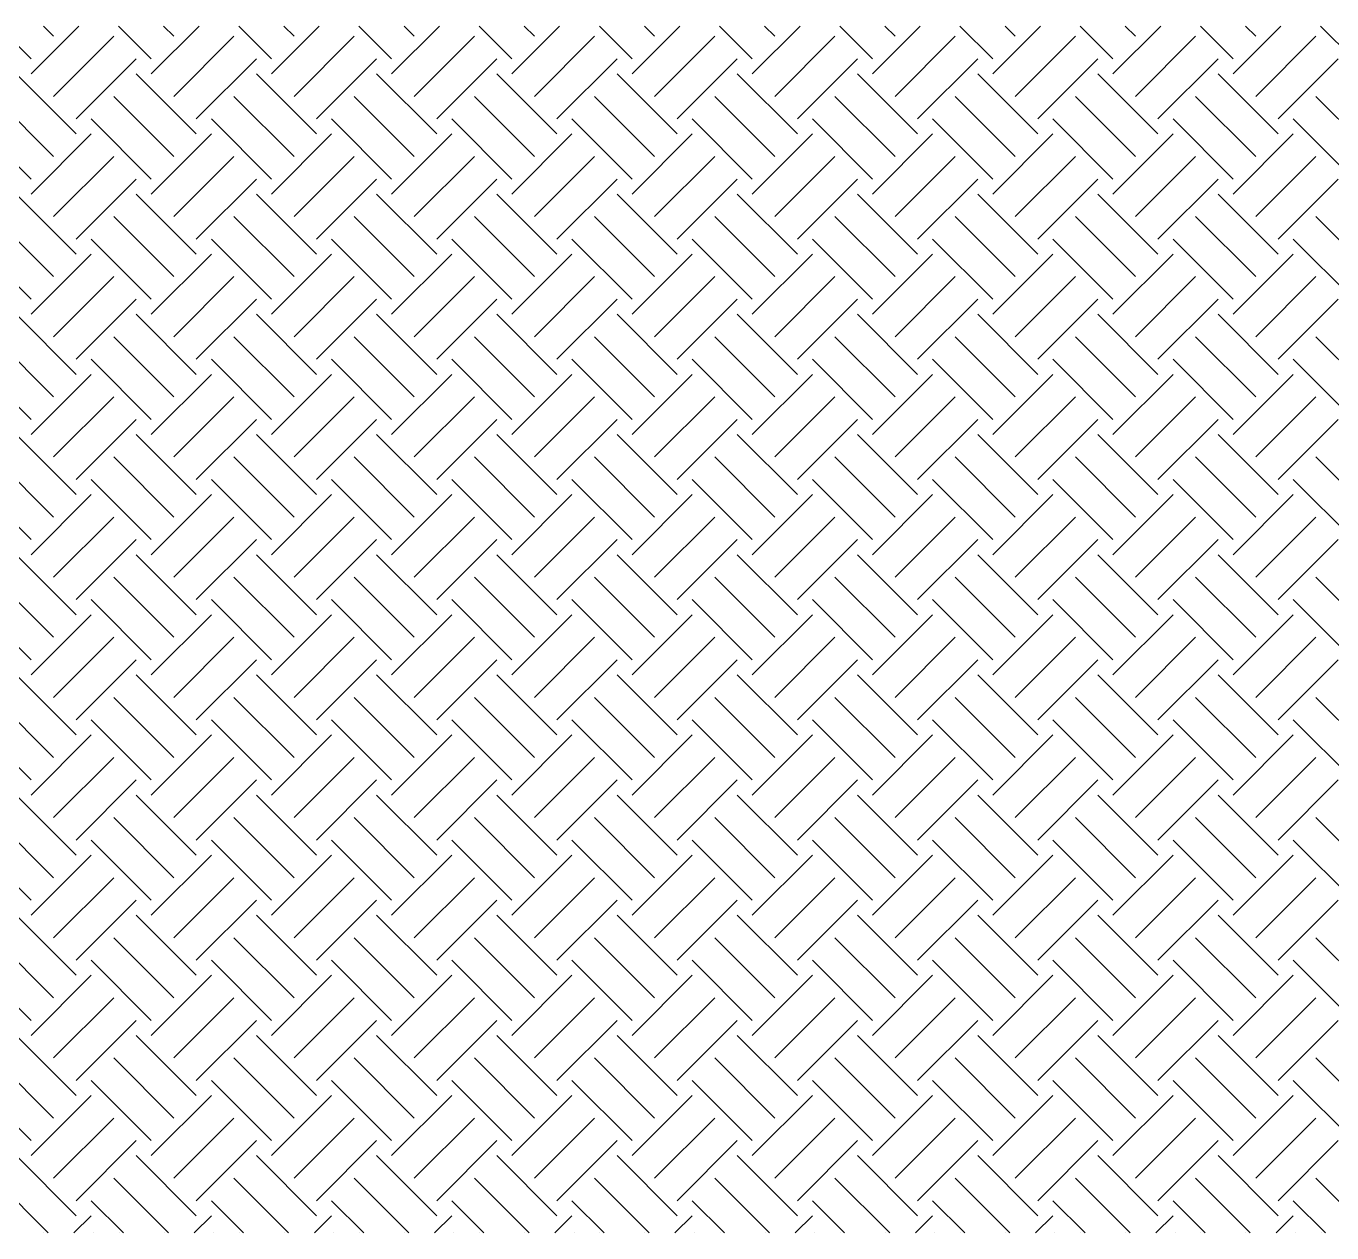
# Model space of a CAD drawing. Extents: x 37185 to 43130, y -8131 to -3926.
# Drawn here: x 39054.6 to 39182.7, y -7779.8 to -7661.5 of the extents above; entities that cross this region are included whole.
import ezdxf

# ---------------------------------------------------------------- set-up
doc = ezdxf.new("R2010")
doc.units = 0
doc.header["$MEASUREMENT"] = 0
doc.layers.add('47', color=15, linetype='CONTINUOUS')

msp = doc.modelspace()

# ---------------------------------------------------------------- linework, layer by layer
at = {"layer": '47', "linetype": 'Continuous'}
for p, q in [((39055.13, -7664.69), (39051.92, -7661.48)), ((39055.13, -7666.17), (39059.81, -7661.48)), ((39057.34, -7662.48), (39056.34, -7661.48)), ((39066.91, -7664.69), (39063.71, -7661.48)), ((39066.91, -7666.17), (39071.6, -7661.48)), ((39069.12, -7662.48), (39068.13, -7661.48)), ((39078.7, -7664.69), (39075.49, -7661.48)), ((39078.7, -7666.17), (39083.38, -7661.48)), ((39080.91, -7662.48), (39079.91, -7661.48)), ((39090.48, -7664.69), (39087.28, -7661.48)), ((39090.48, -7666.17), (39095.17, -7661.48)), ((39092.69, -7662.48), (39091.7, -7661.48)), ((39102.27, -7664.69), (39099.06, -7661.48)), ((39102.27, -7666.17), (39106.95, -7661.48)), ((39104.48, -7662.48), (39103.48, -7661.48)), ((39114.06, -7664.69), (39110.85, -7661.48)), ((39114.06, -7666.17), (39118.74, -7661.48)), ((39116.26, -7662.48), (39115.27, -7661.48)), ((39125.84, -7664.69), (39122.63, -7661.48)), ((39125.84, -7666.17), (39130.52, -7661.48)), ((39128.05, -7662.48), (39127.05, -7661.48)), ((39137.63, -7664.69), (39134.42, -7661.48)), ((39137.63, -7666.17), (39142.31, -7661.48)), ((39139.83, -7662.48), (39138.84, -7661.48)), ((39149.41, -7664.69), (39146.2, -7661.48)), ((39149.41, -7666.17), (39154.09, -7661.48)), ((39151.62, -7662.48), (39150.62, -7661.48)), ((39161.2, -7664.69), (39157.99, -7661.48)), ((39161.2, -7666.17), (39165.88, -7661.48)), ((39163.41, -7662.48), (39162.41, -7661.48)), ((39172.98, -7664.69), (39169.77, -7661.48)), ((39172.98, -7666.17), (39177.66, -7661.48)), ((39175.19, -7662.48), (39174.19, -7661.48)), ((39184.77, -7664.69), (39181.56, -7661.48)), ((39057.34, -7668.37), (39063.23, -7662.48)), ((39069.12, -7668.37), (39075.02, -7662.48)), ((39080.91, -7668.37), (39086.8, -7662.48)), ((39092.69, -7668.37), (39098.59, -7662.48)), ((39104.48, -7668.37), (39110.37, -7662.48)), ((39116.26, -7668.37), (39122.16, -7662.48)), ((39128.05, -7668.37), (39133.94, -7662.48)), ((39139.83, -7668.37), (39145.73, -7662.48)), ((39151.62, -7668.37), (39157.51, -7662.48)), ((39163.41, -7668.37), (39169.3, -7662.48)), ((39175.19, -7668.37), (39181.08, -7662.48)), ((39059.55, -7670.58), (39065.44, -7664.69)), ((39071.33, -7670.58), (39077.23, -7664.69)), ((39083.12, -7670.58), (39089.01, -7664.69)), ((39094.9, -7670.58), (39100.8, -7664.69)), ((39106.69, -7670.58), (39112.58, -7664.69)), ((39118.47, -7670.58), (39124.37, -7664.69)), ((39130.26, -7670.58), (39136.15, -7664.69)), ((39142.04, -7670.58), (39147.94, -7664.69)), ((39153.83, -7670.58), (39159.72, -7664.69)), ((39165.61, -7670.58), (39171.51, -7664.69)), ((39177.4, -7670.58), (39183.29, -7664.69)), ((39059.55, -7672.06), (39053.66, -7666.17)), ((39071.33, -7672.06), (39065.44, -7666.17)), ((39083.12, -7672.06), (39077.23, -7666.17)), ((39094.9, -7672.06), (39089.01, -7666.17)), ((39106.69, -7672.06), (39100.8, -7666.17)), ((39118.47, -7672.06), (39112.58, -7666.17)), ((39130.26, -7672.06), (39124.37, -7666.17)), ((39142.04, -7672.06), (39136.15, -7666.17)), ((39153.83, -7672.06), (39147.94, -7666.17)), ((39165.61, -7672.06), (39159.72, -7666.17)), ((39177.4, -7672.06), (39171.51, -7666.17)), ((39057.34, -7674.27), (39051.45, -7668.37)), ((39069.12, -7674.27), (39063.23, -7668.37)), ((39080.91, -7674.27), (39075.02, -7668.37)), ((39092.69, -7674.27), (39086.8, -7668.37)), ((39104.48, -7674.27), (39098.59, -7668.37)), ((39116.26, -7674.27), (39110.37, -7668.37)), ((39128.05, -7674.27), (39122.16, -7668.37)), ((39139.83, -7674.27), (39133.94, -7668.37)), ((39151.62, -7674.27), (39145.73, -7668.37)), ((39163.41, -7674.27), (39157.51, -7668.37)), ((39175.19, -7674.27), (39169.3, -7668.37)), ((39186.98, -7674.27), (39181.08, -7668.37)), ((39055.13, -7676.48), (39049.24, -7670.58)), ((39066.91, -7676.48), (39061.02, -7670.58)), ((39078.7, -7676.48), (39072.81, -7670.58)), ((39090.48, -7676.48), (39084.59, -7670.58)), ((39102.27, -7676.48), (39096.38, -7670.58)), ((39114.06, -7676.48), (39108.16, -7670.58)), ((39125.84, -7676.48), (39119.95, -7670.58)), ((39137.63, -7676.48), (39131.73, -7670.58)), ((39149.41, -7676.48), (39143.52, -7670.58)), ((39161.2, -7676.48), (39155.3, -7670.58)), ((39172.98, -7676.48), (39167.09, -7670.58)), ((39184.77, -7676.48), (39178.87, -7670.58)), ((39055.13, -7677.95), (39061.02, -7672.06)), ((39066.91, -7677.95), (39072.81, -7672.06)), ((39078.7, -7677.95), (39084.59, -7672.06)), ((39090.48, -7677.95), (39096.38, -7672.06)), ((39102.27, -7677.95), (39108.16, -7672.06)), ((39114.06, -7677.95), (39119.95, -7672.06)), ((39125.84, -7677.95), (39131.73, -7672.06)), ((39137.63, -7677.95), (39143.52, -7672.06)), ((39149.41, -7677.95), (39155.3, -7672.06)), ((39161.2, -7677.95), (39167.09, -7672.06)), ((39172.98, -7677.95), (39178.87, -7672.06)), ((39057.34, -7680.16), (39063.23, -7674.27)), ((39069.12, -7680.16), (39075.02, -7674.27)), ((39080.91, -7680.16), (39086.8, -7674.27)), ((39092.69, -7680.16), (39098.59, -7674.27)), ((39104.48, -7680.16), (39110.37, -7674.27)), ((39116.26, -7680.16), (39122.16, -7674.27)), ((39128.05, -7680.16), (39133.94, -7674.27)), ((39139.83, -7680.16), (39145.73, -7674.27)), ((39151.62, -7680.16), (39157.51, -7674.27)), ((39163.41, -7680.16), (39169.3, -7674.27)), ((39175.19, -7680.16), (39181.08, -7674.27)), ((39059.55, -7682.37), (39065.44, -7676.48)), ((39071.33, -7682.37), (39077.23, -7676.48)), ((39083.12, -7682.37), (39089.01, -7676.48)), ((39094.9, -7682.37), (39100.8, -7676.48)), ((39106.69, -7682.37), (39112.58, -7676.48)), ((39118.47, -7682.37), (39124.37, -7676.48)), ((39130.26, -7682.37), (39136.15, -7676.48)), ((39142.04, -7682.37), (39147.94, -7676.48)), ((39153.83, -7682.37), (39159.72, -7676.48)), ((39165.61, -7682.37), (39171.51, -7676.48)), ((39177.4, -7682.37), (39183.29, -7676.48)), ((39059.55, -7683.84), (39053.66, -7677.95)), ((39071.33, -7683.84), (39065.44, -7677.95)), ((39083.12, -7683.84), (39077.23, -7677.95)), ((39094.9, -7683.84), (39089.01, -7677.95)), ((39106.69, -7683.84), (39100.8, -7677.95)), ((39118.47, -7683.84), (39112.58, -7677.95)), ((39130.26, -7683.84), (39124.37, -7677.95)), ((39142.04, -7683.84), (39136.15, -7677.95)), ((39153.83, -7683.84), (39147.94, -7677.95)), ((39165.61, -7683.84), (39159.72, -7677.95)), ((39177.4, -7683.84), (39171.51, -7677.95)), ((39057.34, -7686.05), (39051.45, -7680.16)), ((39069.12, -7686.05), (39063.23, -7680.16)), ((39080.91, -7686.05), (39075.02, -7680.16)), ((39092.69, -7686.05), (39086.8, -7680.16)), ((39104.48, -7686.05), (39098.59, -7680.16)), ((39116.26, -7686.05), (39110.37, -7680.16)), ((39128.05, -7686.05), (39122.16, -7680.16)), ((39139.83, -7686.05), (39133.94, -7680.16)), ((39151.62, -7686.05), (39145.73, -7680.16)), ((39163.41, -7686.05), (39157.51, -7680.16)), ((39175.19, -7686.05), (39169.3, -7680.16)), ((39186.98, -7686.05), (39181.08, -7680.16)), ((39055.13, -7688.26), (39049.24, -7682.37)), ((39066.91, -7688.26), (39061.02, -7682.37)), ((39078.7, -7688.26), (39072.81, -7682.37)), ((39090.48, -7688.26), (39084.59, -7682.37)), ((39102.27, -7688.26), (39096.38, -7682.37)), ((39114.06, -7688.26), (39108.16, -7682.37)), ((39125.84, -7688.26), (39119.95, -7682.37)), ((39137.63, -7688.26), (39131.73, -7682.37)), ((39149.41, -7688.26), (39143.52, -7682.37)), ((39161.2, -7688.26), (39155.3, -7682.37)), ((39172.98, -7688.26), (39167.09, -7682.37)), ((39184.77, -7688.26), (39178.87, -7682.37)), ((39055.13, -7689.74), (39061.02, -7683.84)), ((39066.91, -7689.74), (39072.81, -7683.84)), ((39078.7, -7689.74), (39084.59, -7683.84)), ((39090.48, -7689.74), (39096.38, -7683.84)), ((39102.27, -7689.74), (39108.16, -7683.84)), ((39114.06, -7689.74), (39119.95, -7683.84)), ((39125.84, -7689.74), (39131.73, -7683.84)), ((39137.63, -7689.74), (39143.52, -7683.84)), ((39149.41, -7689.74), (39155.3, -7683.84)), ((39161.2, -7689.74), (39167.09, -7683.84)), ((39172.98, -7689.74), (39178.87, -7683.84)), ((39057.34, -7691.94), (39063.23, -7686.05)), ((39069.12, -7691.94), (39075.02, -7686.05)), ((39080.91, -7691.94), (39086.8, -7686.05)), ((39092.69, -7691.94), (39098.59, -7686.05)), ((39104.48, -7691.94), (39110.37, -7686.05)), ((39116.26, -7691.94), (39122.16, -7686.05)), ((39128.05, -7691.94), (39133.94, -7686.05)), ((39139.83, -7691.94), (39145.73, -7686.05)), ((39151.62, -7691.94), (39157.51, -7686.05)), ((39163.41, -7691.94), (39169.3, -7686.05)), ((39175.19, -7691.94), (39181.08, -7686.05)), ((39059.55, -7694.15), (39065.44, -7688.26)), ((39071.33, -7694.15), (39077.23, -7688.26)), ((39083.12, -7694.15), (39089.01, -7688.26)), ((39094.9, -7694.15), (39100.8, -7688.26)), ((39106.69, -7694.15), (39112.58, -7688.26)), ((39118.47, -7694.15), (39124.37, -7688.26)), ((39130.26, -7694.15), (39136.15, -7688.26)), ((39142.04, -7694.15), (39147.94, -7688.26)), ((39153.83, -7694.15), (39159.72, -7688.26)), ((39165.61, -7694.15), (39171.51, -7688.26)), ((39177.4, -7694.15), (39183.29, -7688.26)), ((39059.55, -7695.63), (39053.66, -7689.74)), ((39071.33, -7695.63), (39065.44, -7689.74)), ((39083.12, -7695.63), (39077.23, -7689.74)), ((39094.9, -7695.63), (39089.01, -7689.74)), ((39106.69, -7695.63), (39100.8, -7689.74)), ((39118.47, -7695.63), (39112.58, -7689.74)), ((39130.26, -7695.63), (39124.37, -7689.74)), ((39142.04, -7695.63), (39136.15, -7689.74)), ((39153.83, -7695.63), (39147.94, -7689.74)), ((39165.61, -7695.63), (39159.72, -7689.74)), ((39177.4, -7695.63), (39171.51, -7689.74)), ((39057.34, -7697.84), (39051.45, -7691.94)), ((39069.12, -7697.84), (39063.23, -7691.94)), ((39080.91, -7697.84), (39075.02, -7691.94)), ((39092.69, -7697.84), (39086.8, -7691.94)), ((39104.48, -7697.84), (39098.59, -7691.94)), ((39116.26, -7697.84), (39110.37, -7691.94)), ((39128.05, -7697.84), (39122.16, -7691.94)), ((39139.83, -7697.84), (39133.94, -7691.94)), ((39151.62, -7697.84), (39145.73, -7691.94)), ((39163.41, -7697.84), (39157.51, -7691.94)), ((39175.19, -7697.84), (39169.3, -7691.94)), ((39186.98, -7697.84), (39181.08, -7691.94)), ((39055.13, -7700.05), (39049.24, -7694.15)), ((39066.91, -7700.05), (39061.02, -7694.15)), ((39078.7, -7700.05), (39072.81, -7694.15)), ((39090.48, -7700.05), (39084.59, -7694.15)), ((39102.27, -7700.05), (39096.38, -7694.15)), ((39114.06, -7700.05), (39108.16, -7694.15)), ((39125.84, -7700.05), (39119.95, -7694.15)), ((39137.63, -7700.05), (39131.73, -7694.15)), ((39149.41, -7700.05), (39143.52, -7694.15)), ((39161.2, -7700.05), (39155.3, -7694.15)), ((39172.98, -7700.05), (39167.09, -7694.15)), ((39184.77, -7700.05), (39178.87, -7694.15)), ((39055.13, -7701.52), (39061.02, -7695.63)), ((39066.91, -7701.52), (39072.81, -7695.63)), ((39078.7, -7701.52), (39084.59, -7695.63)), ((39090.48, -7701.52), (39096.38, -7695.63)), ((39102.27, -7701.52), (39108.16, -7695.63)), ((39114.06, -7701.52), (39119.95, -7695.63)), ((39125.84, -7701.52), (39131.73, -7695.63)), ((39137.63, -7701.52), (39143.52, -7695.63)), ((39149.41, -7701.52), (39155.3, -7695.63)), ((39161.2, -7701.52), (39167.09, -7695.63)), ((39172.98, -7701.52), (39178.87, -7695.63)), ((39057.34, -7703.73), (39063.23, -7697.84)), ((39069.12, -7703.73), (39075.02, -7697.84)), ((39080.91, -7703.73), (39086.8, -7697.84)), ((39092.69, -7703.73), (39098.59, -7697.84)), ((39104.48, -7703.73), (39110.37, -7697.84)), ((39116.26, -7703.73), (39122.16, -7697.84)), ((39128.05, -7703.73), (39133.94, -7697.84)), ((39139.83, -7703.73), (39145.73, -7697.84)), ((39151.62, -7703.73), (39157.51, -7697.84)), ((39163.41, -7703.73), (39169.3, -7697.84)), ((39175.19, -7703.73), (39181.08, -7697.84)), ((39059.55, -7705.94), (39065.44, -7700.05)), ((39071.33, -7705.94), (39077.23, -7700.05)), ((39083.12, -7705.94), (39089.01, -7700.05)), ((39094.9, -7705.94), (39100.8, -7700.05)), ((39106.69, -7705.94), (39112.58, -7700.05)), ((39118.47, -7705.94), (39124.37, -7700.05)), ((39130.26, -7705.94), (39136.15, -7700.05)), ((39142.04, -7705.94), (39147.94, -7700.05)), ((39153.83, -7705.94), (39159.72, -7700.05)), ((39165.61, -7705.94), (39171.51, -7700.05)), ((39177.4, -7705.94), (39183.29, -7700.05)), ((39059.55, -7707.41), (39053.66, -7701.52)), ((39071.33, -7707.41), (39065.44, -7701.52)), ((39083.12, -7707.41), (39077.23, -7701.52)), ((39094.9, -7707.41), (39089.01, -7701.52)), ((39106.69, -7707.41), (39100.8, -7701.52)), ((39118.47, -7707.41), (39112.58, -7701.52)), ((39130.26, -7707.41), (39124.37, -7701.52)), ((39142.04, -7707.41), (39136.15, -7701.52)), ((39153.83, -7707.41), (39147.94, -7701.52)), ((39165.61, -7707.41), (39159.72, -7701.52)), ((39177.4, -7707.41), (39171.51, -7701.52)), ((39057.34, -7709.62), (39051.45, -7703.73)), ((39069.12, -7709.62), (39063.23, -7703.73)), ((39080.91, -7709.62), (39075.02, -7703.73)), ((39092.69, -7709.62), (39086.8, -7703.73)), ((39104.48, -7709.62), (39098.59, -7703.73)), ((39116.26, -7709.62), (39110.37, -7703.73)), ((39128.05, -7709.62), (39122.16, -7703.73)), ((39139.83, -7709.62), (39133.94, -7703.73)), ((39151.62, -7709.62), (39145.73, -7703.73)), ((39163.41, -7709.62), (39157.51, -7703.73)), ((39175.19, -7709.62), (39169.3, -7703.73)), ((39186.98, -7709.62), (39181.08, -7703.73)), ((39055.13, -7711.83), (39049.24, -7705.94)), ((39066.91, -7711.83), (39061.02, -7705.94)), ((39078.7, -7711.83), (39072.81, -7705.94)), ((39090.48, -7711.83), (39084.59, -7705.94)), ((39102.27, -7711.83), (39096.38, -7705.94)), ((39114.06, -7711.83), (39108.16, -7705.94)), ((39125.84, -7711.83), (39119.95, -7705.94)), ((39137.63, -7711.83), (39131.73, -7705.94)), ((39149.41, -7711.83), (39143.52, -7705.94)), ((39161.2, -7711.83), (39155.3, -7705.94)), ((39172.98, -7711.83), (39167.09, -7705.94)), ((39184.77, -7711.83), (39178.87, -7705.94)), ((39055.13, -7713.31), (39061.02, -7707.41)), ((39066.91, -7713.31), (39072.81, -7707.41)), ((39078.7, -7713.31), (39084.59, -7707.41)), ((39090.48, -7713.31), (39096.38, -7707.41)), ((39102.27, -7713.31), (39108.16, -7707.41)), ((39114.06, -7713.31), (39119.95, -7707.41)), ((39125.84, -7713.31), (39131.73, -7707.41)), ((39137.63, -7713.31), (39143.52, -7707.41)), ((39149.41, -7713.31), (39155.3, -7707.41)), ((39161.2, -7713.31), (39167.09, -7707.41)), ((39172.98, -7713.31), (39178.87, -7707.41)), ((39057.34, -7715.52), (39063.23, -7709.62)), ((39069.12, -7715.52), (39075.02, -7709.62)), ((39080.91, -7715.52), (39086.8, -7709.62)), ((39092.69, -7715.52), (39098.59, -7709.62)), ((39104.48, -7715.52), (39110.37, -7709.62)), ((39116.26, -7715.52), (39122.16, -7709.62)), ((39128.05, -7715.52), (39133.94, -7709.62)), ((39139.83, -7715.52), (39145.73, -7709.62)), ((39151.62, -7715.52), (39157.51, -7709.62)), ((39163.41, -7715.52), (39169.3, -7709.62)), ((39175.19, -7715.52), (39181.08, -7709.62)), ((39059.55, -7717.72), (39065.44, -7711.83)), ((39071.33, -7717.72), (39077.23, -7711.83)), ((39083.12, -7717.72), (39089.01, -7711.83)), ((39094.9, -7717.72), (39100.8, -7711.83)), ((39106.69, -7717.72), (39112.58, -7711.83)), ((39118.47, -7717.72), (39124.37, -7711.83)), ((39130.26, -7717.72), (39136.15, -7711.83)), ((39142.04, -7717.72), (39147.94, -7711.83)), ((39153.83, -7717.72), (39159.72, -7711.83)), ((39165.61, -7717.72), (39171.51, -7711.83)), ((39177.4, -7717.72), (39183.29, -7711.83)), ((39059.55, -7719.2), (39053.66, -7713.31)), ((39071.33, -7719.2), (39065.44, -7713.31)), ((39083.12, -7719.2), (39077.23, -7713.31)), ((39094.9, -7719.2), (39089.01, -7713.31)), ((39106.69, -7719.2), (39100.8, -7713.31)), ((39118.47, -7719.2), (39112.58, -7713.31)), ((39130.26, -7719.2), (39124.37, -7713.31)), ((39142.04, -7719.2), (39136.15, -7713.31)), ((39153.83, -7719.2), (39147.94, -7713.31)), ((39165.61, -7719.2), (39159.72, -7713.31)), ((39177.4, -7719.2), (39171.51, -7713.31)), ((39057.34, -7721.41), (39051.45, -7715.52)), ((39069.12, -7721.41), (39063.23, -7715.52)), ((39080.91, -7721.41), (39075.02, -7715.52)), ((39092.69, -7721.41), (39086.8, -7715.52)), ((39104.48, -7721.41), (39098.59, -7715.52)), ((39116.26, -7721.41), (39110.37, -7715.52)), ((39128.05, -7721.41), (39122.16, -7715.52)), ((39139.83, -7721.41), (39133.94, -7715.52)), ((39151.62, -7721.41), (39145.73, -7715.52)), ((39163.41, -7721.41), (39157.51, -7715.52)), ((39175.19, -7721.41), (39169.3, -7715.52)), ((39186.98, -7721.41), (39181.08, -7715.52)), ((39055.13, -7723.62), (39049.24, -7717.72)), ((39066.91, -7723.62), (39061.02, -7717.72)), ((39078.7, -7723.62), (39072.81, -7717.72)), ((39090.48, -7723.62), (39084.59, -7717.72)), ((39102.27, -7723.62), (39096.38, -7717.72)), ((39114.06, -7723.62), (39108.16, -7717.72)), ((39125.84, -7723.62), (39119.95, -7717.72)), ((39137.63, -7723.62), (39131.73, -7717.72)), ((39149.41, -7723.62), (39143.52, -7717.72)), ((39161.2, -7723.62), (39155.3, -7717.72)), ((39172.98, -7723.62), (39167.09, -7717.72)), ((39184.77, -7723.62), (39178.87, -7717.72)), ((39055.13, -7725.09), (39061.02, -7719.2)), ((39066.91, -7725.09), (39072.81, -7719.2)), ((39078.7, -7725.09), (39084.59, -7719.2)), ((39090.48, -7725.09), (39096.38, -7719.2)), ((39102.27, -7725.09), (39108.16, -7719.2)), ((39114.06, -7725.09), (39119.95, -7719.2)), ((39125.84, -7725.09), (39131.73, -7719.2)), ((39137.63, -7725.09), (39143.52, -7719.2)), ((39149.41, -7725.09), (39155.3, -7719.2)), ((39161.2, -7725.09), (39167.09, -7719.2)), ((39172.98, -7725.09), (39178.87, -7719.2)), ((39057.34, -7727.3), (39063.23, -7721.41)), ((39069.12, -7727.3), (39075.02, -7721.41)), ((39080.91, -7727.3), (39086.8, -7721.41)), ((39092.69, -7727.3), (39098.59, -7721.41)), ((39104.48, -7727.3), (39110.37, -7721.41)), ((39116.26, -7727.3), (39122.16, -7721.41)), ((39128.05, -7727.3), (39133.94, -7721.41)), ((39139.83, -7727.3), (39145.73, -7721.41)), ((39151.62, -7727.3), (39157.51, -7721.41)), ((39163.41, -7727.3), (39169.3, -7721.41)), ((39175.19, -7727.3), (39181.08, -7721.41)), ((39059.55, -7729.51), (39065.44, -7723.62)), ((39071.33, -7729.51), (39077.23, -7723.62)), ((39083.12, -7729.51), (39089.01, -7723.62)), ((39094.9, -7729.51), (39100.8, -7723.62)), ((39106.69, -7729.51), (39112.58, -7723.62)), ((39118.47, -7729.51), (39124.37, -7723.62)), ((39130.26, -7729.51), (39136.15, -7723.62)), ((39142.04, -7729.51), (39147.94, -7723.62)), ((39153.83, -7729.51), (39159.72, -7723.62)), ((39165.61, -7729.51), (39171.51, -7723.62)), ((39177.4, -7729.51), (39183.29, -7723.62)), ((39059.55, -7730.98), (39053.66, -7725.09)), ((39071.33, -7730.98), (39065.44, -7725.09)), ((39083.12, -7730.98), (39077.23, -7725.09)), ((39094.9, -7730.98), (39089.01, -7725.09)), ((39106.69, -7730.98), (39100.8, -7725.09)), ((39118.47, -7730.98), (39112.58, -7725.09)), ((39130.26, -7730.98), (39124.37, -7725.09)), ((39142.04, -7730.98), (39136.15, -7725.09)), ((39153.83, -7730.98), (39147.94, -7725.09)), ((39165.61, -7730.98), (39159.72, -7725.09)), ((39177.4, -7730.98), (39171.51, -7725.09)), ((39057.34, -7733.19), (39051.45, -7727.3)), ((39069.12, -7733.19), (39063.23, -7727.3)), ((39080.91, -7733.19), (39075.02, -7727.3)), ((39092.69, -7733.19), (39086.8, -7727.3)), ((39104.48, -7733.19), (39098.59, -7727.3)), ((39116.26, -7733.19), (39110.37, -7727.3)), ((39128.05, -7733.19), (39122.16, -7727.3)), ((39139.83, -7733.19), (39133.94, -7727.3)), ((39151.62, -7733.19), (39145.73, -7727.3)), ((39163.41, -7733.19), (39157.51, -7727.3)), ((39175.19, -7733.19), (39169.3, -7727.3)), ((39186.98, -7733.19), (39181.08, -7727.3)), ((39055.13, -7735.4), (39049.24, -7729.51)), ((39066.91, -7735.4), (39061.02, -7729.51)), ((39078.7, -7735.4), (39072.81, -7729.51)), ((39090.48, -7735.4), (39084.59, -7729.51)), ((39102.27, -7735.4), (39096.38, -7729.51)), ((39114.06, -7735.4), (39108.16, -7729.51)), ((39125.84, -7735.4), (39119.95, -7729.51)), ((39137.63, -7735.4), (39131.73, -7729.51)), ((39149.41, -7735.4), (39143.52, -7729.51)), ((39161.2, -7735.4), (39155.3, -7729.51)), ((39172.98, -7735.4), (39167.09, -7729.51)), ((39184.77, -7735.4), (39178.87, -7729.51)), ((39055.13, -7736.88), (39061.02, -7730.98)), ((39066.91, -7736.88), (39072.81, -7730.98)), ((39078.7, -7736.88), (39084.59, -7730.98)), ((39090.48, -7736.88), (39096.38, -7730.98)), ((39102.27, -7736.88), (39108.16, -7730.98)), ((39114.06, -7736.88), (39119.95, -7730.98)), ((39125.84, -7736.88), (39131.73, -7730.98)), ((39137.63, -7736.88), (39143.52, -7730.98)), ((39149.41, -7736.88), (39155.3, -7730.98)), ((39161.2, -7736.88), (39167.09, -7730.98)), ((39172.98, -7736.88), (39178.87, -7730.98)), ((39057.34, -7739.09), (39063.23, -7733.19)), ((39069.12, -7739.09), (39075.02, -7733.19)), ((39080.91, -7739.09), (39086.8, -7733.19)), ((39092.69, -7739.09), (39098.59, -7733.19)), ((39104.48, -7739.09), (39110.37, -7733.19)), ((39116.26, -7739.09), (39122.16, -7733.19)), ((39128.05, -7739.09), (39133.94, -7733.19)), ((39139.83, -7739.09), (39145.73, -7733.19)), ((39151.62, -7739.09), (39157.51, -7733.19)), ((39163.41, -7739.09), (39169.3, -7733.19)), ((39175.19, -7739.09), (39181.08, -7733.19)), ((39059.55, -7741.3), (39065.44, -7735.4)), ((39071.33, -7741.3), (39077.23, -7735.4)), ((39083.12, -7741.3), (39089.01, -7735.4)), ((39094.9, -7741.3), (39100.8, -7735.4)), ((39106.69, -7741.3), (39112.58, -7735.4)), ((39118.47, -7741.3), (39124.37, -7735.4)), ((39130.26, -7741.3), (39136.15, -7735.4)), ((39142.04, -7741.3), (39147.94, -7735.4)), ((39153.83, -7741.3), (39159.72, -7735.4)), ((39165.61, -7741.3), (39171.51, -7735.4)), ((39177.4, -7741.3), (39183.29, -7735.4)), ((39059.55, -7742.77), (39053.66, -7736.88)), ((39071.33, -7742.77), (39065.44, -7736.88)), ((39083.12, -7742.77), (39077.23, -7736.88)), ((39094.9, -7742.77), (39089.01, -7736.88)), ((39106.69, -7742.77), (39100.8, -7736.88)), ((39118.47, -7742.77), (39112.58, -7736.88)), ((39130.26, -7742.77), (39124.37, -7736.88)), ((39142.04, -7742.77), (39136.15, -7736.88)), ((39153.83, -7742.77), (39147.94, -7736.88)), ((39165.61, -7742.77), (39159.72, -7736.88)), ((39177.4, -7742.77), (39171.51, -7736.88)), ((39057.34, -7744.98), (39051.45, -7739.09)), ((39069.12, -7744.98), (39063.23, -7739.09)), ((39080.91, -7744.98), (39075.02, -7739.09)), ((39092.69, -7744.98), (39086.8, -7739.09)), ((39104.48, -7744.98), (39098.59, -7739.09)), ((39116.26, -7744.98), (39110.37, -7739.09)), ((39128.05, -7744.98), (39122.16, -7739.09)), ((39139.83, -7744.98), (39133.94, -7739.09)), ((39151.62, -7744.98), (39145.73, -7739.09)), ((39163.41, -7744.98), (39157.51, -7739.09)), ((39175.19, -7744.98), (39169.3, -7739.09)), ((39186.98, -7744.98), (39181.08, -7739.09)), ((39055.13, -7747.19), (39049.24, -7741.3)), ((39066.91, -7747.19), (39061.02, -7741.3)), ((39078.7, -7747.19), (39072.81, -7741.3)), ((39090.48, -7747.19), (39084.59, -7741.3)), ((39102.27, -7747.19), (39096.38, -7741.3)), ((39114.06, -7747.19), (39108.16, -7741.3)), ((39125.84, -7747.19), (39119.95, -7741.3)), ((39137.63, -7747.19), (39131.73, -7741.3)), ((39149.41, -7747.19), (39143.52, -7741.3)), ((39161.2, -7747.19), (39155.3, -7741.3)), ((39172.98, -7747.19), (39167.09, -7741.3)), ((39184.77, -7747.19), (39178.87, -7741.3)), ((39055.13, -7748.66), (39061.02, -7742.77)), ((39066.91, -7748.66), (39072.81, -7742.77)), ((39078.7, -7748.66), (39084.59, -7742.77)), ((39090.48, -7748.66), (39096.38, -7742.77)), ((39102.27, -7748.66), (39108.16, -7742.77)), ((39114.06, -7748.66), (39119.95, -7742.77)), ((39125.84, -7748.66), (39131.73, -7742.77)), ((39137.63, -7748.66), (39143.52, -7742.77)), ((39149.41, -7748.66), (39155.3, -7742.77)), ((39161.2, -7748.66), (39167.09, -7742.77)), ((39172.98, -7748.66), (39178.87, -7742.77)), ((39057.34, -7750.87), (39063.23, -7744.98)), ((39069.12, -7750.87), (39075.02, -7744.98)), ((39080.91, -7750.87), (39086.8, -7744.98)), ((39092.69, -7750.87), (39098.59, -7744.98)), ((39104.48, -7750.87), (39110.37, -7744.98)), ((39116.26, -7750.87), (39122.16, -7744.98)), ((39128.05, -7750.87), (39133.94, -7744.98)), ((39139.83, -7750.87), (39145.73, -7744.98)), ((39151.62, -7750.87), (39157.51, -7744.98)), ((39163.41, -7750.87), (39169.3, -7744.98)), ((39175.19, -7750.87), (39181.08, -7744.98)), ((39059.55, -7753.08), (39065.44, -7747.19)), ((39071.33, -7753.08), (39077.23, -7747.19)), ((39083.12, -7753.08), (39089.01, -7747.19)), ((39094.9, -7753.08), (39100.8, -7747.19)), ((39106.69, -7753.08), (39112.58, -7747.19)), ((39118.47, -7753.08), (39124.37, -7747.19)), ((39130.26, -7753.08), (39136.15, -7747.19)), ((39142.04, -7753.08), (39147.94, -7747.19)), ((39153.83, -7753.08), (39159.72, -7747.19)), ((39165.61, -7753.08), (39171.51, -7747.19)), ((39177.4, -7753.08), (39183.29, -7747.19)), ((39059.55, -7754.55), (39053.66, -7748.66)), ((39071.33, -7754.55), (39065.44, -7748.66)), ((39083.12, -7754.55), (39077.23, -7748.66)), ((39094.9, -7754.55), (39089.01, -7748.66)), ((39106.69, -7754.55), (39100.8, -7748.66)), ((39118.47, -7754.55), (39112.58, -7748.66)), ((39130.26, -7754.55), (39124.37, -7748.66)), ((39142.04, -7754.55), (39136.15, -7748.66)), ((39153.83, -7754.55), (39147.94, -7748.66)), ((39165.61, -7754.55), (39159.72, -7748.66)), ((39177.4, -7754.55), (39171.51, -7748.66)), ((39057.34, -7756.76), (39051.45, -7750.87)), ((39069.12, -7756.76), (39063.23, -7750.87)), ((39080.91, -7756.76), (39075.02, -7750.87)), ((39092.69, -7756.76), (39086.8, -7750.87)), ((39104.48, -7756.76), (39098.59, -7750.87)), ((39116.26, -7756.76), (39110.37, -7750.87)), ((39128.05, -7756.76), (39122.16, -7750.87)), ((39139.83, -7756.76), (39133.94, -7750.87)), ((39151.62, -7756.76), (39145.73, -7750.87)), ((39163.41, -7756.76), (39157.51, -7750.87)), ((39175.19, -7756.76), (39169.3, -7750.87)), ((39186.98, -7756.76), (39181.08, -7750.87)), ((39055.13, -7758.97), (39049.24, -7753.08)), ((39066.91, -7758.97), (39061.02, -7753.08)), ((39078.7, -7758.97), (39072.81, -7753.08)), ((39090.48, -7758.97), (39084.59, -7753.08)), ((39102.27, -7758.97), (39096.38, -7753.08)), ((39114.06, -7758.97), (39108.16, -7753.08)), ((39125.84, -7758.97), (39119.95, -7753.08)), ((39137.63, -7758.97), (39131.73, -7753.08)), ((39149.41, -7758.97), (39143.52, -7753.08)), ((39161.2, -7758.97), (39155.3, -7753.08)), ((39172.98, -7758.97), (39167.09, -7753.08)), ((39184.77, -7758.97), (39178.87, -7753.08)), ((39055.13, -7760.45), (39061.02, -7754.55)), ((39066.91, -7760.45), (39072.81, -7754.55)), ((39078.7, -7760.45), (39084.59, -7754.55)), ((39090.48, -7760.45), (39096.38, -7754.55)), ((39102.27, -7760.45), (39108.16, -7754.55)), ((39114.06, -7760.45), (39119.95, -7754.55)), ((39125.84, -7760.45), (39131.73, -7754.55)), ((39137.63, -7760.45), (39143.52, -7754.55)), ((39149.41, -7760.45), (39155.3, -7754.55)), ((39161.2, -7760.45), (39167.09, -7754.55)), ((39172.98, -7760.45), (39178.87, -7754.55)), ((39057.34, -7762.66), (39063.23, -7756.76)), ((39069.12, -7762.66), (39075.02, -7756.76)), ((39080.91, -7762.66), (39086.8, -7756.76)), ((39092.69, -7762.66), (39098.59, -7756.76)), ((39104.48, -7762.66), (39110.37, -7756.76)), ((39116.26, -7762.66), (39122.16, -7756.76)), ((39128.05, -7762.66), (39133.94, -7756.76)), ((39139.83, -7762.66), (39145.73, -7756.76)), ((39151.62, -7762.66), (39157.51, -7756.76)), ((39163.41, -7762.66), (39169.3, -7756.76)), ((39175.19, -7762.66), (39181.08, -7756.76)), ((39059.55, -7764.87), (39065.44, -7758.97)), ((39071.33, -7764.87), (39077.23, -7758.97)), ((39083.12, -7764.87), (39089.01, -7758.97)), ((39094.9, -7764.87), (39100.8, -7758.97)), ((39106.69, -7764.87), (39112.58, -7758.97)), ((39118.47, -7764.87), (39124.37, -7758.97)), ((39130.26, -7764.87), (39136.15, -7758.97)), ((39142.04, -7764.87), (39147.94, -7758.97)), ((39153.83, -7764.87), (39159.72, -7758.97)), ((39165.61, -7764.87), (39171.51, -7758.97)), ((39177.4, -7764.87), (39183.29, -7758.97)), ((39059.55, -7766.34), (39053.66, -7760.45)), ((39071.33, -7766.34), (39065.44, -7760.45)), ((39083.12, -7766.34), (39077.23, -7760.45)), ((39094.9, -7766.34), (39089.01, -7760.45)), ((39106.69, -7766.34), (39100.8, -7760.45)), ((39118.47, -7766.34), (39112.58, -7760.45)), ((39130.26, -7766.34), (39124.37, -7760.45)), ((39142.04, -7766.34), (39136.15, -7760.45)), ((39153.83, -7766.34), (39147.94, -7760.45)), ((39165.61, -7766.34), (39159.72, -7760.45)), ((39177.4, -7766.34), (39171.51, -7760.45)), ((39057.34, -7768.55), (39051.45, -7762.66)), ((39069.12, -7768.55), (39063.23, -7762.66)), ((39080.91, -7768.55), (39075.02, -7762.66)), ((39092.69, -7768.55), (39086.8, -7762.66)), ((39104.48, -7768.55), (39098.59, -7762.66)), ((39116.26, -7768.55), (39110.37, -7762.66)), ((39128.05, -7768.55), (39122.16, -7762.66)), ((39139.83, -7768.55), (39133.94, -7762.66)), ((39151.62, -7768.55), (39145.73, -7762.66)), ((39163.41, -7768.55), (39157.51, -7762.66)), ((39175.19, -7768.55), (39169.3, -7762.66)), ((39186.98, -7768.55), (39181.08, -7762.66)), ((39055.13, -7770.76), (39049.24, -7764.87)), ((39066.91, -7770.76), (39061.02, -7764.87)), ((39078.7, -7770.76), (39072.81, -7764.87)), ((39090.48, -7770.76), (39084.59, -7764.87)), ((39102.27, -7770.76), (39096.38, -7764.87)), ((39114.06, -7770.76), (39108.16, -7764.87)), ((39125.84, -7770.76), (39119.95, -7764.87)), ((39137.63, -7770.76), (39131.73, -7764.87)), ((39149.41, -7770.76), (39143.52, -7764.87)), ((39161.2, -7770.76), (39155.3, -7764.87)), ((39172.98, -7770.76), (39167.09, -7764.87)), ((39184.77, -7770.76), (39178.87, -7764.87)), ((39055.13, -7772.23), (39061.02, -7766.34)), ((39066.91, -7772.23), (39072.81, -7766.34)), ((39078.7, -7772.23), (39084.59, -7766.34)), ((39090.48, -7772.23), (39096.38, -7766.34)), ((39102.27, -7772.23), (39108.16, -7766.34)), ((39114.06, -7772.23), (39119.95, -7766.34)), ((39125.84, -7772.23), (39131.73, -7766.34)), ((39137.63, -7772.23), (39143.52, -7766.34)), ((39149.41, -7772.23), (39155.3, -7766.34)), ((39161.2, -7772.23), (39167.09, -7766.34)), ((39172.98, -7772.23), (39178.87, -7766.34)), ((39057.34, -7774.44), (39063.23, -7768.55)), ((39069.12, -7774.44), (39075.02, -7768.55)), ((39080.91, -7774.44), (39086.8, -7768.55)), ((39092.69, -7774.44), (39098.59, -7768.55)), ((39104.48, -7774.44), (39110.37, -7768.55)), ((39116.26, -7774.44), (39122.16, -7768.55)), ((39128.05, -7774.44), (39133.94, -7768.55)), ((39139.83, -7774.44), (39145.73, -7768.55)), ((39151.62, -7774.44), (39157.51, -7768.55)), ((39163.41, -7774.44), (39169.3, -7768.55)), ((39175.19, -7774.44), (39181.08, -7768.55)), ((39059.55, -7776.65), (39065.44, -7770.76)), ((39071.33, -7776.65), (39077.23, -7770.76)), ((39083.12, -7776.65), (39089.01, -7770.76)), ((39094.9, -7776.65), (39100.8, -7770.76)), ((39106.69, -7776.65), (39112.58, -7770.76)), ((39118.47, -7776.65), (39124.37, -7770.76)), ((39130.26, -7776.65), (39136.15, -7770.76)), ((39142.04, -7776.65), (39147.94, -7770.76)), ((39153.83, -7776.65), (39159.72, -7770.76)), ((39165.61, -7776.65), (39171.51, -7770.76)), ((39177.4, -7776.65), (39183.29, -7770.76)), ((39059.55, -7778.12), (39053.66, -7772.23)), ((39071.33, -7778.12), (39065.44, -7772.23)), ((39083.12, -7778.12), (39077.23, -7772.23)), ((39094.9, -7778.12), (39089.01, -7772.23)), ((39106.69, -7778.12), (39100.8, -7772.23)), ((39118.47, -7778.12), (39112.58, -7772.23)), ((39130.26, -7778.12), (39124.37, -7772.23)), ((39142.04, -7778.12), (39136.15, -7772.23)), ((39153.83, -7778.12), (39147.94, -7772.23)), ((39165.61, -7778.12), (39159.72, -7772.23)), ((39177.4, -7778.12), (39171.51, -7772.23)), ((39056.81, -7779.81), (39051.45, -7774.44)), ((39068.6, -7779.81), (39063.23, -7774.44)), ((39080.38, -7779.81), (39075.02, -7774.44)), ((39092.17, -7779.81), (39086.8, -7774.44)), ((39103.95, -7779.81), (39098.59, -7774.44)), ((39115.74, -7779.81), (39110.37, -7774.44)), ((39127.52, -7779.81), (39122.16, -7774.44)), ((39139.31, -7779.81), (39133.94, -7774.44)), ((39151.09, -7779.81), (39145.73, -7774.44)), ((39162.88, -7779.81), (39157.51, -7774.44)), ((39174.66, -7779.81), (39169.3, -7774.44)), ((39186.45, -7779.81), (39181.08, -7774.44)), ((39064.18, -7779.81), (39061.02, -7776.65)), ((39075.96, -7779.81), (39072.81, -7776.65)), ((39087.75, -7779.81), (39084.59, -7776.65)), ((39099.53, -7779.81), (39096.38, -7776.65)), ((39111.32, -7779.81), (39108.16, -7776.65)), ((39123.11, -7779.81), (39119.95, -7776.65)), ((39134.89, -7779.81), (39131.73, -7776.65)), ((39146.68, -7779.81), (39143.52, -7776.65)), ((39158.46, -7779.81), (39155.3, -7776.65)), ((39170.25, -7779.81), (39167.09, -7776.65)), ((39182.03, -7779.81), (39178.87, -7776.65)), ((39059.34, -7779.81), (39061.02, -7778.12)), ((39071.12, -7779.81), (39072.81, -7778.12)), ((39082.91, -7779.81), (39084.59, -7778.12)), ((39094.69, -7779.81), (39096.38, -7778.12)), ((39106.48, -7779.81), (39108.16, -7778.12)), ((39118.26, -7779.81), (39119.95, -7778.12)), ((39130.05, -7779.81), (39131.73, -7778.12)), ((39141.83, -7779.81), (39143.52, -7778.12)), ((39153.62, -7779.81), (39155.3, -7778.12)), ((39165.4, -7779.81), (39167.09, -7778.12)), ((39177.19, -7779.81), (39178.87, -7778.12)), ((39056.39, -7779.81), (39056.39, -7779.81)), ((39061.23, -7779.81), (39061.23, -7779.81)), ((39063.76, -7779.81), (39063.76, -7779.81)), ((39068.18, -7779.81), (39068.18, -7779.81)), ((39073.02, -7779.81), (39073.02, -7779.81)), ((39075.54, -7779.81), (39075.54, -7779.81)), ((39079.96, -7779.81), (39079.96, -7779.81)), ((39084.8, -7779.81), (39084.8, -7779.81)), ((39087.33, -7779.81), (39087.33, -7779.81)), ((39091.75, -7779.81), (39091.75, -7779.81)), ((39096.59, -7779.81), (39096.59, -7779.81)), ((39099.11, -7779.81), (39099.11, -7779.81)), ((39103.53, -7779.81), (39103.53, -7779.81)), ((39108.37, -7779.81), (39108.37, -7779.81)), ((39110.9, -7779.81), (39110.9, -7779.81)), ((39115.32, -7779.81), (39115.32, -7779.81)), ((39120.16, -7779.81), (39120.16, -7779.81)), ((39122.68, -7779.81), (39122.68, -7779.81)), ((39127.1, -7779.81), (39127.1, -7779.81)), ((39131.94, -7779.81), (39131.94, -7779.81)), ((39134.47, -7779.81), (39134.47, -7779.81)), ((39138.89, -7779.81), (39138.89, -7779.81)), ((39143.73, -7779.81), (39143.73, -7779.81)), ((39146.25, -7779.81), (39146.25, -7779.81)), ((39150.67, -7779.81), (39150.67, -7779.81)), ((39155.51, -7779.81), (39155.51, -7779.81)), ((39158.04, -7779.81), (39158.04, -7779.81)), ((39162.46, -7779.81), (39162.46, -7779.81)), ((39167.3, -7779.81), (39167.3, -7779.81)), ((39169.82, -7779.81), (39169.82, -7779.81)), ((39174.24, -7779.81), (39174.24, -7779.81)), ((39179.08, -7779.81), (39179.08, -7779.81)), ((39181.61, -7779.81), (39181.61, -7779.81))]:
    msp.add_line(p, q, dxfattribs=at)

doc.saveas('drawing.dxf')
